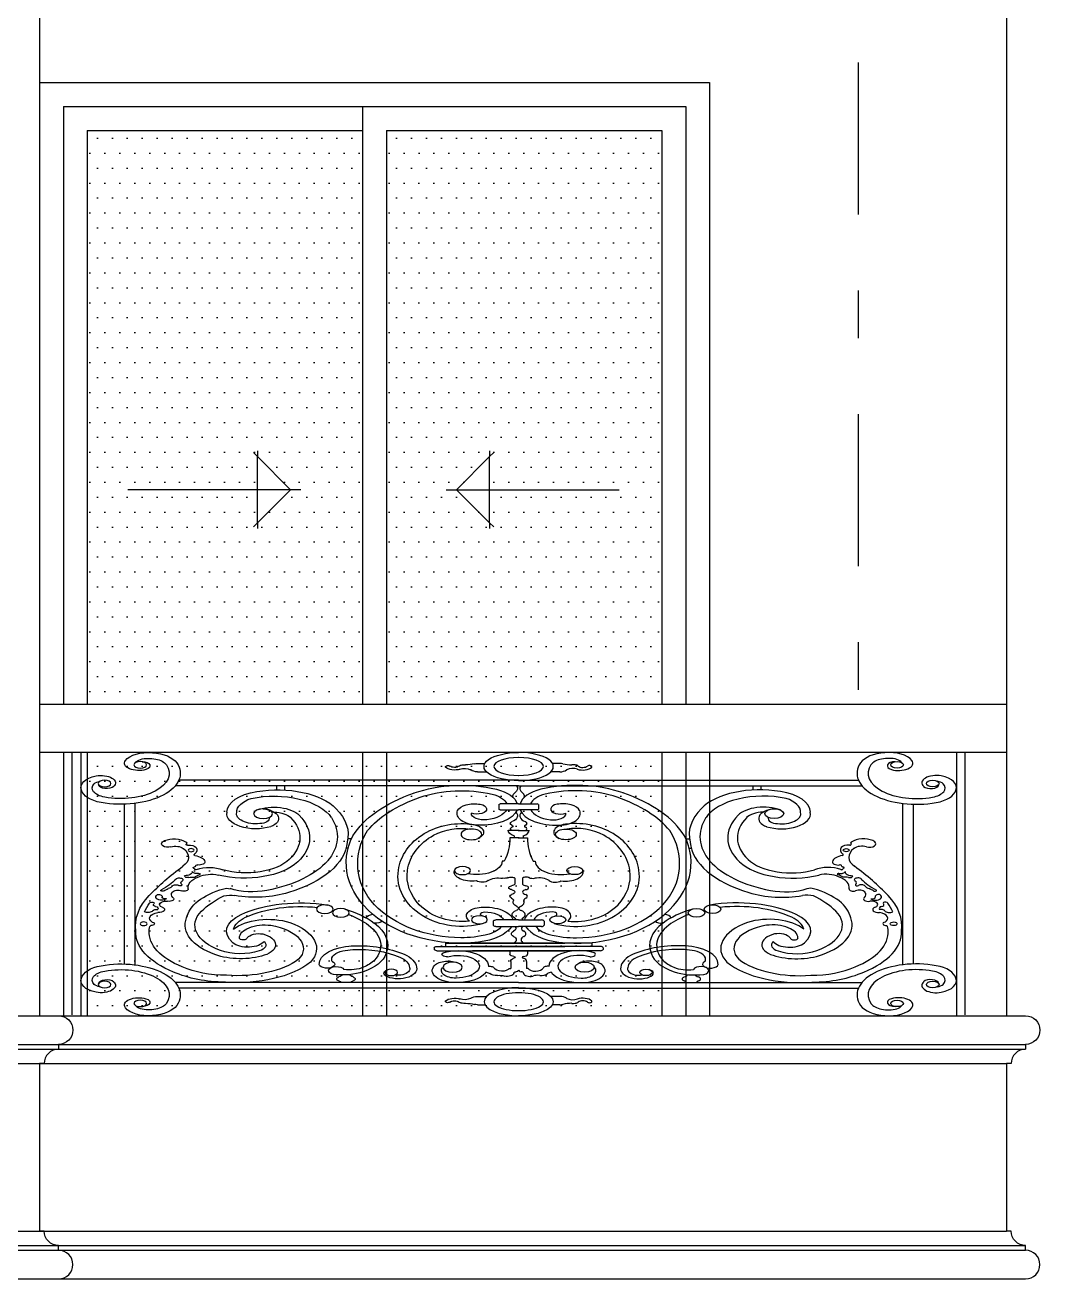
# Model space of a CAD drawing. Extents: x 185 to 567, y -69 to 170.
# Drawn here: x 342.112 to 344.232, y -15.636 to -13.016 of the extents above; entities that cross this region are included whole.
import ezdxf

# ---------------------------------------------------------------- set-up
doc = ezdxf.new("R2010")
doc.units = 0
doc.header["$LTSCALE"] = 0.25
doc.header["$MEASUREMENT"] = 0
doc.linetypes.add('B4-PLANS$0$DASHDOT', pattern=[25.4, 12.7, -6.35, 0, -6.35])
doc.layers.get('0').update_dxf_attribs({"linetype": 'CONTINUOUS'})
for name, color, linetype in [('A-AX', 1, 'B4-PLANS$0$DASHDOT'), ('A-ELV 2', 21, 'CONTINUOUS'), ('A-ELV 5', 51, 'CONTINUOUS'), ('A-ELV 6', 71, 'CONTINUOUS'), ('A-ELV0', 1, 'CONTINUOUS'), ('A-FerFroge', 156, 'CONTINUOUS'), ('A-GRC', 8, 'CONTINUOUS'), ('A-groves', 8, 'CONTINUOUS'), ('A-SEC', 11, 'CONTINUOUS'), ('A-WIN', 3, 'CONTINUOUS'), ('A-WIN HAT', 125, 'CONTINUOUS')]:
    doc.layers.add(name, color=color, linetype=linetype)

# ---------------------------------------------------------------- blocks, each defined once
blk = doc.blocks.new('A$C5D9A0A75')
at = {"color": 8}
for p, q in [((-0.2424, -0.5809), (-0.251, -0.5723)), ((-0.2424, -0.5687), (-0.2424, -0.5809)), ((0.2424, -0.5687), (0.2424, -0.5809)), ((0.2424, -0.5809), (0.251, -0.5723)), ((-0.1517, -0.65), (-0.1733, -0.65)), ((0.1517, -0.65), (0.1733, -0.65)), ((-0.251, -0.7277), (-0.2424, -0.7191)), ((-0.2424, -0.7191), (-0.2424, -0.7313)), ((0.2424, -0.7191), (0.2424, -0.7313)), ((0.251, -0.7277), (0.2424, -0.7191))]:
    blk.add_line(p, q, dxfattribs=at)
for p, q in [((-0.1733, -0.65), (-0.5132, -0.65)), ((0.1733, -0.65), (0.5132, -0.65))]:
    blk.add_line(p, q)
at = {"elevation": 0}
for points in [[(-0.2424, -0.5809), (-0.1733, -0.65), (-0.2424, -0.7191), (-0.2424, -0.5809)], [(0.2424, -0.5809), (0.1733, -0.65), (0.2424, -0.7191), (0.2424, -0.5809)]]:
    blk.add_lwpolyline(points, dxfattribs=at)
blk = doc.blocks.new('A$C2F0637D8')
at = {"layer": 'A-WIN HAT'}
h = blk.add_hatch(dxfattribs=at)
h.set_pattern_fill('DOTS', color=256, scale=0.5, style=0)
h.set_pattern_definition([(0, (0.7, 0.872934), (0.015625, 0.03125), [0, -0.03125])])
h.paths.add_polyline_path([(0.9404, 1.03), (0.8713, 1.0991), (0.9404, 1.1681)], flags=16)
h.paths.add_polyline_path([(0.5247, 1.0991), (0.4557, 1.03), (0.4557, 1.1681)], flags=16)
h.paths.add_polyline_path([(1.3, 0.55), (0.1, 0.55), (0.1, 0), (1.3, 0)])
h.paths.add_polyline_path([(0.1, 0.65), (0.675, 0.65), (0.675, 1.85), (0.1, 1.85)])
h.paths.add_polyline_path([(0.725, 0.65), (1.3, 0.65), (1.3, 1.85), (0.725, 1.85)])
at = {"layer": 'A-WIN'}
for p, q in [((0, 1.95, 0), (1.4, 1.95, 0)), ((0, 1.95, 0), (0, 0.65, 0)), ((1.4, 1.95, 0), (1.4, 0.65, 0)), ((0.05, 1.9, 0), (1.35, 1.9, 0)), ((0.05, 1.9, 0), (0.05, 0.65, 0)), ((0.675, 1.9, 0), (0.675, 0.65, 0)), ((1.35, 1.9, 0), (1.35, 0.65, 0)), ((0.1, 1.85, 0), (0.675, 1.85, 0)), ((0.1, 1.85, 0), (0.1, 0.65, 0)), ((0.725, 1.85, 0), (0.725, 0.65, 0)), ((0.725, 1.85, 0), (1.3, 1.85, 0)), ((1.3, 1.85, 0), (1.3, 0.65, 0)), ((0, 0.55, 0), (0, 0, 0)), ((0.05, 0.55, 0), (0.05, 0, 0)), ((0.1, 0.55, 0), (0.1, 0, 0)), ((0.675, 0.55, 0), (0.675, 0, 0)), ((0.725, 0.55, 0), (0.725, 0, 0)), ((1.3, 0.55, 0), (1.3, 0, 0)), ((1.35, 0.55, 0), (1.35, 0, 0)), ((1.4, 0.55, 0), (1.4, 0, 0))]:
    blk.add_line(p, q, dxfattribs=at)
blk.add_blockref('A$C5D9A0A75', (0.698, 1.7491, -0.0001), dxfattribs=at)
blk = doc.blocks.new('htft')
blk.add_lwpolyline([(0, 0), (-0.04, 0, 1), (-0.04, -0.06), (-0.04, -0.07, -0.414214), (-0.01, -0.1), (0, -0.1)], format="xyb")
blk = doc.blocks.new('A$C50FD488D')
for p, q in [((0.209, -0.6483), (0.209, -0.1009)), ((0.2186, -0.0998), (0.2186, -0.6493)), ((1.1814, -0.0998), (1.1814, -0.6493)), ((1.191, -0.6483), (1.191, -0.1009)), ((0.6548, -0.123), (0.6628, -0.123)), ((0.7452, -0.123), (0.7372, -0.123)), ((0.6548, -0.1403), (0.6647, -0.1403)), ((0.7452, -0.1403), (0.7353, -0.1403)), ((0.7, -0.1578), (0.3264, -0.1578)), ((0.7, -0.1578), (1.0736, -0.1578)), ((0.7, -0.1694), (0.3225, -0.1694)), ((0.4338, -0.1694), (0.4338, -0.178)), ((0.4426, -0.1694), (0.4426, -0.1784)), ((0.7, -0.1694), (1.0775, -0.1694)), ((0.9574, -0.1694), (0.9574, -0.1784)), ((0.9662, -0.1694), (0.9662, -0.178)), ((0.2779, -0.2064), (0.2779, -0.5436)), ((1.1221, -0.2064), (1.1221, -0.5436)), ((0.2661, -0.2081), (0.2661, -0.5419)), ((0.6783, -0.2087), (0.6783, -0.2183)), ((0.7, -0.2072), (0.6798, -0.2072)), ((0.6798, -0.2197), (0.7, -0.2197)), ((0.7, -0.2072), (0.7202, -0.2072)), ((0.7202, -0.2197), (0.7, -0.2197)), ((0.7217, -0.2087), (0.7217, -0.2183)), ((1.1339, -0.2081), (1.1339, -0.5419)), ((0.7006, -0.2627), (0.6887, -0.2627)), ((0.695, -0.2742), (0.695, -0.2784)), ((0.6994, -0.2627), (0.7113, -0.2627)), ((0.705, -0.2742), (0.705, -0.2784)), ((0.5161, -0.2804), (0.5121, -0.2804)), ((0.7006, -0.2784), (0.6904, -0.2784)), ((0.6994, -0.2784), (0.7096, -0.2784)), ((0.8839, -0.2804), (0.8879, -0.2804)), ((0.5125, -0.2997), (0.5102, -0.2997)), ((0.8875, -0.2997), (0.8898, -0.2997)), ((0.6839, -0.3272), (0.6818, -0.3272)), ((0.7161, -0.3272), (0.7182, -0.3272)), ((0.6957, -0.3623), (0.6957, -0.3754)), ((0.7043, -0.3623), (0.7043, -0.3754)), ((0.6721, -0.4527), (0.6721, -0.4606)), ((0.7, -0.4498), (0.675, -0.4498)), ((0.7, -0.4498), (0.725, -0.4498)), ((0.7279, -0.4527), (0.7279, -0.4606)), ((0.675, -0.4635), (0.7, -0.4635)), ((0.725, -0.4635), (0.7, -0.4635)), ((0.6071, -0.508), (0.6071, -0.5113)), ((0.6101, -0.5051), (0.7, -0.5051)), ((0.6196, -0.4984), (0.7, -0.4984)), ((0.6196, -0.4984), (0.6196, -0.5051)), ((0.7, -0.4984), (0.6493, -0.4984)), ((0.7, -0.5051), (0.6493, -0.5051)), ((0.7, -0.4984), (0.7507, -0.4984)), ((0.7804, -0.4984), (0.7, -0.4984)), ((0.7, -0.5051), (0.7507, -0.5051)), ((0.7899, -0.5051), (0.7, -0.5051)), ((0.7804, -0.4984), (0.7804, -0.5051)), ((0.7929, -0.508), (0.7929, -0.5113)), ((0.6101, -0.5142), (0.7, -0.5142)), ((0.7, -0.5142), (0.6493, -0.5142)), ((0.6904, -0.5142), (0.6904, -0.5216)), ((0.7, -0.5142), (0.7507, -0.5142)), ((0.7899, -0.5142), (0.7, -0.5142)), ((0.7096, -0.5142), (0.7096, -0.5216)), ((0.6913, -0.5365), (0.6913, -0.5511)), ((0.7087, -0.5365), (0.7087, -0.5511)), ((0.6896, -0.5511), (0.6913, -0.5511)), ((0.7104, -0.5511), (0.7087, -0.5511)), ((0.7, -0.5806), (0.3225, -0.5806)), ((0.7, -0.5922), (0.3264, -0.5922)), ((0.7, -0.5806), (1.0775, -0.5806)), ((0.7, -0.5922), (1.0736, -0.5922)), ((0.6548, -0.6097), (0.6647, -0.6097)), ((0.7452, -0.6097), (0.7353, -0.6097)), ((0.6548, -0.627), (0.6628, -0.627)), ((0.7452, -0.627), (0.7372, -0.627))]:
    blk.add_line(p, q)
at = {"extrusion": (0, 0, -1)}
for centre, major_axis, ratio, start_param, end_param in [((0.2921, -0.1258), (-0.0261, 0), 0.986193, 0.359204, 1.773868), ((0.2934, -0.1324), (-0.0326, 0), 0.986193, 1.693369, 2.794993), ((0.7, -0.1293), (-0.0381, 0), 0.770201, 4.712389, 7.853982), ((0.2823, -0.1222), (0.0157, 0), 0.986193, 1.044957, 3.500797), ((0.2921, -0.1258), (0.014, 0), 0.986193, 3.500797, 4.101526), ((0.2934, -0.1324), (0.0205, 0), 0.986193, 4.240292, 5.936586), ((0.2858, -0.128), (-0.00887, 0), 0.986193, 1.609909, 4.186549), ((0.2625, -0.1436), (-0.0655, 0), 0.986193, 2.793121, 3.920657), ((0.6413, -0.1028), (0.0235, 0), 0.986193, 1.128208, 1.558447), ((0.6548, -0.1317), (0.00879, 0), 0.986193, 4.310092, 4.712389), ((0.7, -0.1293), (-0.0273, 0.0003), 0.684091, 4.704331, 7.845923), ((0.2625, -0.1436), (-0.0534, 0), 0.986193, 2.793121, 3.920657), ((0.6222, -0.13), (-0.0028, 0), 0.986193, -0.347364, 2.45784), ((0.6295, -0.1254), (-0.0114, 0), 0.986193, 4.153001, 5.767627), ((0.6295, -0.1254), (-0.00588, 0), 0.986193, 3.689898, 5.767627), ((0.6391, -0.1312), (-0.00547, 0), 0.986193, 0.548305, 1.353902), ((0.6406, -0.1429), (0.00954, 0), 0.986193, 4.147409, 5.443922), ((0.64, -0.1359), (0.0103, 0), 0.986193, 4.517077, 4.873859), ((0.645, -0.138), (-0.00206, 0.00206), 1, 1.523847, 1.779943), ((0.6548, -0.1317), (0.00879, 0), 0.986193, 1.570796, 2.558971), ((0.2448, -0.173), (0.0261, 0), 0.986193, 2.925853, 4.340517), ((0.241, -0.1635), (0.0157, 0), 0.986193, 4.340517, 6.796357), ((0.2516, -0.1742), (0.0205, 0), 0.986193, 1.904728, 3.601022), ((0.2448, -0.173), (0.014, 0), 0.986193, 3.739788, 4.340517), ((0.2447, -0.165), (0.00696, 0), 0.986193, 3.141593, 9.424778), ((0.6371, -0.2594), (0.092, 0), 0.986193, 4.113809, 5.142554), ((0.2516, -0.1742), (0.0326, 0), 0.986193, 1.904728, 3.006352), ((0.247, -0.1668), (0.00887, 0), 0.986193, 0.513172, 3.089812), ((0.4353, -0.2481), (-0.0711, 0), 0.986193, 1.239292, 2.685863), ((0.6371, -0.2594), (0.0807, 0), 0.986193, 4.113809, 5.142554), ((0.6588, -0.2128), (-0.04, 0), 0.986193, 2.000961, 2.99964), ((0.6844, -0.1751), (-0.0145, 0), 0.986193, 2.72718, 3.810715), ((0.2625, -0.1436), (-0.0655, 0), 0.986193, 3.920657, 5.048192), ((0.2625, -0.1436), (-0.0534, 0), 0.986193, 3.920657, 5.048192), ((0.4243, -0.2245), (0.045, 0), 0.986193, 3.136144, 4.437415), ((0.4308, -0.257), (-0.0667, 0), 0.986193, 1.189802, 2.81634), ((0.683, -0.3257), (-0.1734, 0), 0.986193, 0.307207, 0.972216), ((0.6588, -0.2128), (-0.0287, 0), 0.986193, 2.000961, 2.94312), ((0.7044, -0.1907), (0.0109, 0), 0.986193, 2.526413, 3.810715), ((0.4243, -0.2245), (0.0343, 0), 0.986193, 3.117833, 4.149148), ((0.683, -0.3257), (0.1621, 0), 0.986193, 3.544055, 4.113809), ((0.6513, -0.2258), (-0.0189, 0), 0.986193, 0.23755, 1.917148), ((0.419, -0.2277), (0.0104, 0), 0.986193, 3.141593, 9.424778), ((0.4306, -0.2453), (0.0316, 0), 0.986193, 4.08399, 5.814843), ((0.4148, -0.2381), (-0.0213, 0), 0.986193, 1.766722, 4.073893), ((0.3935, -0.2713), (0.119, 0), 0.986193, -0.478494, 0.140238), ((0.6541, -0.2182), (-0.0107, 0), 0.986193, 1.917148, 5.316293), ((0.6588, -0.2128), (0.04, 0), 0.986193, 0.177072, 1.662425), ((0.6588, -0.2128), (-0.0287, 0), 0.986193, 3.389621, 4.490786), ((0.6798, -0.2087), (0.00147, 0), 0.986193, 3.141593, 4.712389), ((0.6798, -0.2183), (0.00147, 0), 0.986193, 1.570796, 3.141593), ((0.411, -0.2282), (0.0318, 0), 0.986193, 1.02315, 3.250179), ((0.411, -0.2282), (0.0212, 0), 0.986193, 1.359839, 3.277918), ((0.4306, -0.2453), (0.021, 0), 0.986193, -1.540418, -0.468342), ((0.3646, -0.2783), (-0.1056, 0), 0.986193, 2.67325, 3.643635), ((0.6575, -0.2273), (0.0253, 0), 0.986193, 1.662425, 3.379143), ((0.6618, -0.2272), (0.0138, 0), 0.986193, 1.325993, 3.162944), ((0.6833, -0.2323), (0.0155, 0), 0.986193, -0.501731, 0.918989), ((0.4148, -0.2381), (0.0107, 0), 0.986193, -0.207114, 1.517375), ((0.3646, -0.2783), (0.0949, 0), 0.986193, -0.468342, 0.502042), ((0.3738, -0.2759), (-0.1269, 0), 0.986193, 2.81634, 3.559374), ((0.6372, -0.3587), (0, 0.1102), 0.634622, -1.455899, 0.198074), ((0.6956, -0.2483), (0.00484, 0), 0.986193, 2.222604, 4.060581), ((0.6441, -0.2665), (-0.0174, 0), 0.986193, 1.67343, 3.999532), ((0.6951, -0.2595), (0.00403, 0), 0.986193, 2.222604, 4.060581), ((0.691, -0.2542), (0.00273, 0), 0.986193, -0.918989, 0.918989), ((0.6364, -0.3304), (0, 0.168), 0.749863, 2.987054, 5.054443), ((0.7013, -0.2633), (-0.0127, 0), 0.986193, -1.050198, 0.054521), ((0.3143, -0.2907), (-0.0071, 0), 0.986193, 4.239124, 6.908824), ((0.3209, -0.2953), (0.0152, 0), 0.986193, 3.767232, 5.474069), ((0.2998, -0.3171), (0.0457, 0), 0.986193, -0.809116, -0.712984), ((0.3315, -0.2897), (-0.00351, 0), 0.986193, 2.51217, 3.665061), ((0.3821, -0.2825), (0.1293, 0), 0.986193, 0.040903, 1.04538), ((0.5118, -0.2802), (0.1786, 0), 0.986193, -0.010351, 0.269948), ((0.3224, -0.3063), (-0.0107, 0), 0.986193, 1.097531, 2.553849), ((0.3036, -0.3187), (0.0334, 0), 0.986193, -0.587743, 0.619356), ((0.3358, -0.2921), (0.00146, 0), 0.986193, 1.387681, 3.665061), ((0.3376, -0.3017), (-0.00841, 0), 0.986193, 1.387681, 2.785357), ((0.332, -0.3037), (-0.0144, 0), 0.986193, 2.785357, 3.792328), ((0.3445, -0.3136), (0.00147, 0), 0.986193, 1.906583, 3.426498), ((0.3456, -0.3139), (-0.00182, 0.00182), 1, 5.778964, 6.141834), ((0.3386, -0.3303), (0.0165, 0), 0.986193, -1.23501, -0.133651), ((0.3487, -0.3289), (-0.00629, 0), 0.986193, 3.007942, 4.929364), ((0.3985, -0.2966), (0.0669, 0), 0.986193, 0.502042, 2.015089), ((0.4005, -0.2989), (0.0534, 0), 0.986193, 0.481174, 2.075535), ((0.3828, -0.2799), (-0.117, 0), 0.986193, 3.559374, 4.361123), ((0.6534, -0.327), (0.0285, 0), 0.986193, 0.005829, 1.918893), ((0.6936, -0.5929), (-0.4456, 0), 0.986193, 0.456975, 0.619356), ((0.3437, -0.3407), (0.00156, 0), 0.986193, 2.393715, 4.557851), ((0.3389, -0.3451), (-0.00499, 0), 0.986193, 2.393715, 2.865382), ((0.3431, -0.3375), (0.00181, 0), 0.986193, -0.253663, 1.416259), ((0.3451, -0.3434), (-0.00147, 0), 0.986193, 4.095125, 6.006974), ((0.3466, -0.3366), (-0.00175, 0), 0.986193, -0.253663, 2.002078), ((0.36, -0.3641), (0.0243, 0), 0.986193, 4.095125, 5.362212), ((0.6382, -0.3467), (0.00867, 0), 0.986193, 3.141593, 9.424778), ((0.3359, -0.3583), (0.00328, 0), 0.986193, 1.056125, 3.391753), ((0.3327, -0.3493), (-0.0083, 0), 0.986193, 3.078791, 4.711877), ((0.3461, -0.3481), (0.00514, 0), 0.986193, 1.224743, 3.000432), ((0.3617, -0.373), (-0.0219, 0), 0.986193, 0.60362, 0.944428), ((0.3483, -0.3542), (-0.00144, 0), 0.986193, 1.218517, 4.325141), ((0.3617, -0.373), (0.0189, 0), 0.986193, 3.923198, 5.156681), ((0.6372, -0.3581), (0, 0.1052), 0.664345, 2.792693, 4.826957), ((0.6481, -0.3501), (-0.0189, 0), 0.986193, 4.424307, 6.467477), ((0.2462, -0.3282), (0.0854, 0), 0.986193, 0.444529, 0.783696), ((0.3269, -0.3661), (-0.00411, 0), 0.986193, 0.444529, 3.917405), ((0.3343, -0.3726), (-0.00575, 0), 0.986193, -0.597423, 0.701205), ((0.3629, -0.3816), (-0.0264, 0), 0.986193, -0.122631, 0.984654), ((0.341, -0.3672), (-0.00708, 0), 0.986193, 1.056125, 1.960136), ((0.6599, -0.3629), (-0.00819, 0), 0.986193, 3.762001, 5.60071), ((0.6777, -0.3759), (0.014, 0), 0.986193, 3.787884, 5.054616), ((0.6841, -0.3565), (-0.0067, 0), 0.986193, 3.987504, 4.964118), ((0.6917, -0.365), (-0.00484, 0), 0.986193, 0.845912, 2.529622), ((0.3271, -0.4011), (0.0209, 0), 0.986193, 3.756501, 4.081862), ((0.3066, -0.3735), (0.0138, 0), 0.986193, 0.400155, 0.940269), ((0.3231, -0.3804), (-0.00404, 0), 0.986193, 0.400155, 2.512824), ((0.3279, -0.3769), (0.00194, 0), 0.986193, -0.597423, 2.512824), ((0.3323, -0.3853), (0.00445, 0), 0.986193, -0.122631, 2.184426), ((0.4137, -0.4531), (-0.0791, 0), 0.986193, 0.094175, 1.069333), ((0.3793, -0.3901), (0.00656, 0), 0.986193, 4.127294, 5.247131), ((0.4068, -0.3443), (0.0474, 0), 0.986193, 1.219531, 2.105538), ((0.6934, -0.3825), (0.00433, 0), 0.986193, 1.875147, 4.408038), ((0.6904, -0.3729), (-0.00589, 0), 0.986193, 3.583441, 4.408038), ((0.4242, -0.4623), (0.1454, 0), 0.986193, 3.070847, 3.598568), ((0.3086, -0.4016), (-0.00766, 0), 0.986193, -0.544841, 0.757911), ((0.3031, -0.4013), (-0.00496, 0), 0.986193, 1.545099, 3.312198), ((0.3085, -0.3882), (-0.00191, 0), 0.986193, 3.7565, 6.59316), ((0.3302, -0.3967), (-0.0121, 0), 0.986193, -0.557759, 0.436551), ((0.3256, -0.3946), (0.00706, 0), 0.986193, 3.578144, 5.326019), ((0.4591, -0.4875), (0.1219, 0), 0.986193, 3.626248, 3.961743), ((0.3829, -0.4142), (-0.0164, 0), 0.986193, 1.131987, 1.889406), ((0.4107, -0.3311), (-0.0723, 0), 0.986193, 4.186973, 5.030999), ((0.6963, -0.4005), (-0.00587, 0), 0.986193, -0.780965, 0.780965), ((0.6906, -0.3915), (0.00524, 0), 0.986193, -1.266445, 1.266445), ((0.2968, -0.4152), (-0.00258, 0), 0.986193, 0.190764, 3.677531), ((0.3074, -0.4023), (-0.00629, 0), 0.986193, 3.685922, 5.738345), ((0.3122, -0.4176), (0.00705, 0), 0.986193, 2.192956, 4.9735), ((0.3112, -0.4027), (0.00326, 0), 0.986193, 1.079241, 3.312198), ((0.3154, -0.4058), (-0.00536, 0), 0.986193, 2.583833, 4.9735), ((0.46, -0.5116), (-0.0986, 0), 0.986193, 0.847252, 1.876614), ((0.6868, -0.4098), (0.00756, 0), 0.986193, -0.780965, -0.059676), ((0.706, -0.4126), (0.0121, 0), 0.986193, 2.301082, 3.417667), ((0.4249, -0.4637), (-0.1398, 0), 0.986193, 0.223137, 0.363351), ((0.3022, -0.4326), (-0.00495, 0), 0.986193, 0.367059, 1.782679), ((0.3022, -0.4183), (-0.00375, 0), 0.986193, -1.206139, 0.535939), ((0.2993, -0.4259), (-0.00441, 0), 0.986193, 1.935454, 3.61259), ((0.3044, -0.4283), (-0.00631, 0), 0.986193, 2.192956, 4.91313), ((0.46, -0.5116), (-0.091, 0), 0.986193, 0.847252, 1.775558), ((0.4869, -0.4275), (0.00925, 0), 0.986193, 3.141593, 9.424778), ((0.5044, -0.435), (0.00925, 0), 0.986193, 3.141593, 9.424778), ((0.46, -0.5116), (0.0986, 0), 0.986193, -1.051426, -0.604473), ((0.6613, -0.4415), (-0.0187, 0), 0.986193, -0.611101, 1.440214), ((0.6629, -0.4536), (0.031, 0), 0.986193, 4.581806, 6.159658), ((0.6942, -0.4256), (0.0055, 0), 0.986193, -0.84051, 0.965496), ((0.2922, -0.4288), (-0.00571, 0), 0.986193, 3.508652, 5.408534), ((0.3069, -0.4463), (0.0127, 0), 0.986193, 2.444401, 4.409658), ((0.4093, -0.4607), (0.0653, 0), 0.986193, 2.176291, 3.613177), ((0.4259, -0.4735), (-0.0471, 0), 0.986193, -0.551208, 0.847252), ((0.46, -0.5116), (0.091, 0), 0.986193, -0.95037, -0.604473), ((0.5419, -0.4474), (-0.00969, 0), 0.986193, 0.203134, 1.344916), ((0.6625, -0.4377), (0.00464, 0), 0.986193, 1.87872, 4.710272), ((0.6628, -0.4536), (0.0208, 0), 0.986193, 4.699759, 6.096997), ((0.7035, -0.4388), (-0.0108, 0), 0.986193, -0.769176, 0.965496), ((0.2876, -0.4578), (0.0038, 0), 0.986193, 3.141593, 9.424778), ((0.2959, -0.4577), (0.00362, 0), 0.986193, -1.200664, 1.691177), ((0.4093, -0.4607), (0.0759, 0), 0.986193, 2.176291, 3.342001), ((0.4259, -0.4735), (0.0395, 0), 0.986193, 3.247905, 3.988844), ((0.4246, -0.4926), (-0.0447, 0), 0.986193, 0.555033, 2.128552), ((0.5419, -0.4474), (0.00969, 0), 0.986193, 0.579329, 1.596479), ((0.675, -0.4527), (0.00294, 0), 0.986193, 3.141593, 4.712389), ((0.6938, -0.4481), (0.00262, 0), 0.986193, -0.769176, 0.769176), ((0.3217, -0.4709), (0.028, 0), 0.986193, 3.087824, 3.501086), ((0.4208, -0.4878), (-0.0279, 0), 0.986193, 0.006108, 1.81447), ((0.4116, -0.5096), (-0.0517, 0), 0.986193, 1.883649, 3.597263), ((0.4116, -0.5096), (0.0662, 0), 0.986193, -0.984044, 0.45567), ((0.4724, -0.5031), (-0.0759, 0), 0.986193, 2.537119, 3.56788), ((0.4724, -0.5031), (0.0836, 0), 0.986193, -0.604473, 0.213243), ((0.6447, -0.4482), (0.0501, 0), 0.986193, 0.31332, 1.348449), ((0.6504, -0.4512), (0.0333, 0), 0.986193, 0.38402, 1.030313), ((0.675, -0.4606), (-0.00294, 0), 0.986193, 4.712389, 6.283185), ((0.689, -0.4676), (0.0079, 0), 0.986193, -0.546224, 0.81588), ((0.3853, -0.4756), (0.1062, 0), 0.986193, 2.22596, 3.172079), ((0.3854, -0.4756), (0.0917, 0), 0.986193, 2.216856, 3.176603), ((0.4143, -0.4918), (0.0135, 0), 0.986193, 3.494217, 5.041103), ((0.4067, -0.5019), (-0.026, 0), 0.986193, 2.049556, 4.160152), ((0.6997, -0.4788), (-0.00775, 0), 0.986193, -0.81588, 0.81588), ((0.4021, -0.4879), (-0.0193, 0), 0.986193, 3.502327, 5.731977), ((0.3972, -0.4873), (0.00434, 0), 0.986193, -0.037495, 3.068222), ((0.4067, -0.5019), (0.0153, 0), 0.986193, -0.500246, 1.018559), ((0.6877, -0.4914), (0.00973, 0), 0.986193, -0.81588, 0.81588), ((0.5195, -0.5424), (-0.0388, 0), 0.986193, -0.010266, 1.508225), ((0.5243, -0.5808), (-0.0781, 0), 0.986193, 1.477321, 2.262749), ((0.5243, -0.5808), (-0.0704, 0), 0.986193, 1.477321, 2.262749), ((0.6101, -0.508), (0.00294, 0), 0.986193, 3.141593, 4.712389), ((0.3943, -0.4821), (0.0496, 0), 0.986193, 1.018559, 2.176291), ((0.3943, -0.4821), (0.0389, 0), 0.986193, 1.018559, 2.176291), ((0.5144, -0.5326), (-0.02, 0), 0.986193, -0.153938, 1.183318), ((0.5198, -0.5432), (-0.0319, 0), 0.986193, 1.15152, 1.500262), ((0.4992, -0.5119), (-0.0556, 0), 0.986193, 3.300043, 4.143488), ((0.5501, -0.55), (-0.0375, 0), 0.986193, 2.265705, 3.10214), ((0.6101, -0.5113), (-0.00294, 0), 0.986193, 4.712389, 6.283185), ((0.6209, -0.5218), (-0.00525, 0), 0.986193, 4.527174, 6.98995), ((0.6335, -0.5468), (0.0332, 0), 0.986193, 4.187766, 6.285251), ((0.6335, -0.5468), (-0.0233, 0), 0.986193, 1.046173, 3.586786), ((0.695, -0.5214), (0.00463, 0), 0.986193, 1.620238, 3.108149), ((0.2625, -0.6064), (0.0655, 0), 0.986193, 4.376586, 5.504121), ((0.3915, -0.4865), (-0.081, 0), 0.986193, 3.748469, 4.870759), ((0.4892, -0.5422), (-0.00856, 0), 0.986193, 2.258777, 6.210372), ((0.4992, -0.5119), (-0.0479, 0), 0.986193, 3.629804, 4.033873), ((0.5501, -0.55), (0.0298, 0), 0.986193, -0.875887, -0.023874), ((0.6223, -0.5518), (-0.0163, 0), 0.986193, 0.44789, 2.354725), ((0.6976, -0.5357), (-0.00637, 0), 0.986193, -0.119702, 1.112412), ((0.6938, -0.528), (-0.00233, 0), 0.986193, 2.029181, 4.254004), ((0.2516, -0.5758), (-0.0326, 0), 0.986193, 0.13524, 1.236864), ((0.2625, -0.6064), (0.0534, 0), 0.986193, 4.376586, 5.504121), ((0.3775, -0.4944), (-0.072, 0), 0.986193, 4.695569, 5.430246), ((0.3915, -0.4868), (0.0953, 0), 0.986193, 0.581027, 1.717764), ((0.4995, -0.5557), (-0.00856, 0), 0.986193, -1.220497, 2.8792), ((0.5138, -0.5305), (-0.0241, 0), 0.986193, 4.01445, 4.96415), ((0.566, -0.5518), (-0.0143, 0), 0.986193, 2.957403, 4.232351), ((0.566, -0.5518), (0.0219, 0), 0.986193, -0.154706, 1.090758), ((0.6303, -0.5559), (0.0253, 0), 0.986193, 1.521268, 3.60072), ((0.6309, -0.5559), (0.0159, 0), 0.986193, 1.544729, 3.589483), ((0.6682, -0.5516), (-0.00509, 0), 0.986193, 1.277223, 2.908786), ((0.6815, -0.5485), (0.00856, 0), 0.986193, 0.31267, 2.908786), ((0.2516, -0.5758), (0.0205, 0), 0.986193, 2.682163, 4.378457), ((0.2625, -0.6064), (-0.0655, 0), 0.986193, 2.362528, 3.490064), ((0.3775, -0.4944), (-0.0865, 0), 0.986193, 4.712389, 5.430246), ((0.5067, -0.5257), (0.0397, 0), 0.986193, 0.971295, 1.828835), ((0.4978, -0.5619), (0.0086, 0), 0.986193, 0.273969, 1.011735), ((0.5225, -0.5619), (-0.0086, 0), 0.986193, -1.011735, -0.273969), ((0.5604, -0.5612), (0.00859, 0), 0.986193, 2.449744, 4.261139), ((0.56, -0.5594), (0.00684, 0), 0.986193, 3.141593, 9.424778), ((0.5677, -0.5552), (0.0104, 0), 0.986193, 1.090758, 1.92466), ((0.6306, -0.5454), (-0.0265, 0), 0.986193, 3.586786, 4.686322), ((0.6319, -0.5465), (0.0348, 0), 0.986193, 0.432203, 1.57951), ((0.6335, -0.5468), (0.0233, 0.0233), 1, 1.165751, 1.225211), ((0.6629, -0.5649), (0.00605, 0), 0.986193, -1.339211, -0.50515), ((0.675, -0.5583), (0.00781, 0), 0.986193, 1.353928, 2.636442), ((0.6789, -0.5753), (0.00989, 0), 0.986193, 4.495521, 5.311814), ((0.6873, -0.5607), (-0.00726, 0), 0.986193, 3.205723, 5.116798), ((0.6979, -0.5614), (0.00336, 0), 0.986193, 3.205723, 4.562542), ((0.6971, -0.5559), (-0.00221, 0), 0.986193, 3.148587, 4.562542), ((0.7005, -0.5558), (0.000869, 0.000869), 1, 3.843332, 5.068991), ((0.2448, -0.577), (-0.0261, 0), 0.986193, -1.198924, 0.21574), ((0.241, -0.5865), (-0.0157, 0), 0.986193, 2.628421, 5.084261), ((0.2447, -0.585), (0.00696, 0), 0.986193, 3.141593, 9.424778), ((0.247, -0.5832), (-0.00887, 0), 0.986193, 0.05178, 2.628421), ((0.2625, -0.6064), (0.0534, 0), 0.986193, -0.779064, 0.348471), ((0.5049, -0.5732), (0.00492, 0), 0.986193, 2.129858, 4.153328), ((0.5001, -0.5809), (-0.00425, 0), 0.986193, 2.129858, 3.088852), ((0.5201, -0.5809), (-0.00425, 0), 0.986193, 0.05274, 1.011735), ((0.5153, -0.5732), (-0.00492, 0), 0.986193, 2.129858, 4.153328), ((0.5677, -0.5552), (-0.0181, 0), 0.986193, 4.232351, 5.591336), ((0.2448, -0.577), (-0.014, 0), 0.986193, -1.198924, -0.598195), ((0.7, -0.6207), (-0.0381, 0), 0.770201, 7.853982, 10.995574), ((0.7, -0.6207), (-0.0273, 0.0003), 0.684091, 1.562738, 4.704331), ((0.2823, -0.6278), (-0.0157, 0), 0.986193, -0.359204, 2.096636), ((0.284, -0.6242), (0.00696, 0), 0.986193, 3.141593, 9.424778), ((0.2858, -0.622), (0.00887, 0), 0.986193, -1.044957, 1.531684), ((0.6222, -0.62), (0.0028, 0), 0.986193, 0.683753, 3.488957), ((0.6295, -0.6246), (0.0114, 0), 0.986193, 3.657151, 5.271777), ((0.6295, -0.6246), (0.00588, 0), 0.986193, 3.657151, 5.73488), ((0.6406, -0.6071), (0.00954, 0), 0.986193, 0.839263, 2.135776), ((0.645, -0.612), (0.00206, 0.00206), 1, 1.36165, 1.617745), ((0.6548, -0.6183), (-0.00879, 0), 0.986193, 0.582622, 1.570796), ((0.2921, -0.6242), (0.0261, 0), 0.986193, 1.367724, 2.782388), ((0.2921, -0.6242), (-0.014, 0), 0.986193, -0.959933, -0.359204), ((0.2934, -0.6176), (-0.0205, 0), 0.986193, 3.488192, 5.184486), ((0.2934, -0.6176), (0.0326, 0), 0.986193, 0.3466, 1.448224), ((0.6391, -0.6188), (0.00547, 0), 0.986193, 1.78769, 2.593288), ((0.64, -0.6141), (0.0103, 0), 0.986193, 1.409326, 1.766108), ((0.6413, -0.6472), (0.0235, 0), 0.986193, -1.558447, -1.128208), ((0.6548, -0.6183), (0.00879, 0), 0.986193, 1.570796, 1.973093)]:
    blk.add_ellipse(centre, major_axis=major_axis, ratio=ratio, start_param=start_param, end_param=end_param, dxfattribs=at)
for centre, major_axis, ratio, start_param, end_param in [((0.7, -0.1293), (0.0381, 0), 0.770201, 4.712389, 7.853982), ((1.1066, -0.1324), (0.0326, 0), 0.986193, 1.693369, 2.794993), ((1.1079, -0.1258), (0.0261, 0), 0.986193, 0.359204, 1.773868), ((0.7, -0.1293), (0.0273, 0.0003), 0.684091, 4.704331, 7.845923), ((0.7452, -0.1317), (-0.00879, 0), 0.986193, 4.310092, 4.712389), ((0.7587, -0.1028), (-0.0235, 0), 0.986193, 1.128208, 1.558447), ((1.1375, -0.1436), (0.0655, 0), 0.986193, 2.793121, 3.920657), ((1.1066, -0.1324), (-0.0205, 0), 0.986193, 4.240292, 5.936586), ((1.1142, -0.128), (0.00887, 0), 0.986193, 1.609909, 4.186549), ((1.1177, -0.1222), (-0.0157, 0), 0.986193, 1.044957, 3.500797), ((1.1079, -0.1258), (-0.014, 0), 0.986193, 3.500797, 4.101526), ((0.7452, -0.1317), (-0.00879, 0), 0.986193, 1.570796, 2.558971), ((0.755, -0.138), (0.00206, 0.00206), 1, 1.523847, 1.779943), ((0.7594, -0.1429), (-0.00954, 0), 0.986193, 4.147409, 5.443922), ((0.76, -0.1359), (-0.0103, 0), 0.986193, 4.517077, 4.873859), ((0.7609, -0.1312), (0.00547, 0), 0.986193, 0.548305, 1.353902), ((0.7705, -0.1254), (0.0114, 0), 0.986193, 4.153001, 5.767627), ((0.7705, -0.1254), (0.00588, 0), 0.986193, 3.689898, 5.767627), ((0.7778, -0.13), (0.0028, 0), 0.986193, -0.347364, 2.45784), ((1.1375, -0.1436), (0.0534, 0), 0.986193, 2.793121, 3.920657), ((1.159, -0.1635), (-0.0157, 0), 0.986193, 4.340517, 6.796357), ((1.1552, -0.173), (-0.0261, 0), 0.986193, 2.925853, 4.340517), ((0.7629, -0.2594), (-0.092, 0), 0.986193, 4.113809, 5.142554), ((1.1553, -0.165), (-0.00696, 0), 0.986193, 3.141593, 9.424778), ((1.1484, -0.1742), (-0.0205, 0), 0.986193, 1.904728, 3.601022), ((1.1552, -0.173), (-0.014, 0), 0.986193, 3.739788, 4.340517), ((0.7156, -0.1751), (0.0145, 0), 0.986193, 2.72718, 3.810715), ((0.7412, -0.2128), (0.04, 0), 0.986193, 2.000961, 2.99964), ((0.7629, -0.2594), (-0.0807, 0), 0.986193, 4.113809, 5.142554), ((0.9647, -0.2481), (0.0711, 0), 0.986193, 1.239292, 2.685863), ((1.153, -0.1668), (-0.00887, 0), 0.986193, 0.513172, 3.089812), ((1.1484, -0.1742), (-0.0326, 0), 0.986193, 1.904728, 3.006352), ((0.6956, -0.1907), (-0.0109, 0), 0.986193, 2.526413, 3.810715), ((0.7412, -0.2128), (0.0287, 0), 0.986193, 2.000961, 2.94312), ((0.717, -0.3257), (0.1734, 0), 0.986193, 0.307207, 0.972216), ((0.9692, -0.257), (0.0667, 0), 0.986193, 1.189802, 2.81634), ((0.9757, -0.2245), (-0.045, 0), 0.986193, 3.136144, 4.437415), ((1.1375, -0.1436), (0.0655, 0), 0.986193, 3.920657, 5.048192), ((1.1375, -0.1436), (0.0534, 0), 0.986193, 3.920657, 5.048192), ((0.7487, -0.2258), (0.0189, 0), 0.986193, 0.23755, 1.917148), ((0.717, -0.3257), (-0.1621, 0), 0.986193, 3.544055, 4.113809), ((0.9757, -0.2245), (-0.0343, 0), 0.986193, 3.117833, 4.149148), ((0.7412, -0.2128), (-0.04, 0), 0.986193, 0.177072, 1.662425), ((0.7412, -0.2128), (0.0287, 0), 0.986193, 3.389621, 4.490786), ((0.7202, -0.2087), (-0.00147, 0), 0.986193, 3.141593, 4.712389), ((0.7202, -0.2183), (-0.00147, 0), 0.986193, 1.570796, 3.141593), ((0.7459, -0.2182), (0.0107, 0), 0.986193, 1.917148, 5.316293), ((1.0065, -0.2713), (-0.119, 0), 0.986193, -0.478494, 0.140238), ((0.9694, -0.2453), (-0.0316, 0), 0.986193, 4.08399, 5.814843), ((0.9852, -0.2381), (0.0213, 0), 0.986193, 1.766722, 4.073893), ((0.981, -0.2277), (-0.0104, 0), 0.986193, 3.141593, 9.424778), ((0.7167, -0.2323), (-0.0155, 0), 0.986193, -0.501731, 0.918989), ((0.7382, -0.2272), (-0.0138, 0), 0.986193, 1.325993, 3.162944), ((0.7425, -0.2273), (-0.0253, 0), 0.986193, 1.662425, 3.379143), ((1.0354, -0.2783), (0.1056, 0), 0.986193, 2.67325, 3.643635), ((0.9694, -0.2453), (-0.021, 0), 0.986193, -1.540418, -0.468342), ((0.989, -0.2282), (-0.0318, 0), 0.986193, 1.02315, 3.250179), ((0.989, -0.2282), (-0.0212, 0), 0.986193, 1.359839, 3.277918), ((0.7044, -0.2483), (-0.00484, 0), 0.986193, 2.222604, 4.060581), ((0.7628, -0.3587), (0, 0.1102), 0.634622, -1.455899, 0.198074), ((1.0262, -0.2759), (0.1269, 0), 0.986193, 2.81634, 3.559374), ((1.0354, -0.2783), (-0.0949, 0), 0.986193, -0.468342, 0.502042), ((0.9852, -0.2381), (-0.0107, 0), 0.986193, -0.207114, 1.517375), ((0.709, -0.2542), (-0.00273, 0), 0.986193, -0.918989, 0.918989), ((0.7049, -0.2595), (-0.00403, 0), 0.986193, 2.222604, 4.060581), ((0.7559, -0.2665), (0.0174, 0), 0.986193, 1.67343, 3.999532), ((0.6987, -0.2633), (0.0127, 0), 0.986193, -1.050198, 0.054521), ((0.7636, -0.3304), (0, 0.168), 0.749863, 2.987054, 5.054443), ((0.8882, -0.2802), (-0.1786, 0), 0.986193, -0.010351, 0.269948), ((1.0179, -0.2825), (-0.1293, 0), 0.986193, 0.040903, 1.04538), ((1.0685, -0.2897), (0.00351, 0), 0.986193, 2.51217, 3.665061), ((1.1002, -0.3171), (-0.0457, 0), 0.986193, -0.809116, -0.712984), ((1.0791, -0.2953), (-0.0152, 0), 0.986193, 3.767232, 5.474069), ((1.0857, -0.2907), (0.0071, 0), 0.986193, 4.239124, 6.908824), ((1.068, -0.3037), (0.0144, 0), 0.986193, 2.785357, 3.792328), ((1.0624, -0.3017), (0.00841, 0), 0.986193, 1.387681, 2.785357), ((1.0964, -0.3187), (-0.0334, 0), 0.986193, -0.587743, 0.619356), ((1.0642, -0.2921), (-0.00146, 0), 0.986193, 1.387681, 3.665061), ((1.0776, -0.3063), (0.0107, 0), 0.986193, 1.097531, 2.553849), ((1.0614, -0.3303), (-0.0165, 0), 0.986193, -1.23501, -0.133651), ((1.0555, -0.3136), (-0.00147, 0), 0.986193, 1.906583, 3.426498), ((1.0544, -0.3139), (0.00182, 0.00182), 1, 5.778964, 6.141834), ((0.7466, -0.327), (-0.0285, 0), 0.986193, 0.005829, 1.918893), ((1.0172, -0.2799), (0.117, 0), 0.986193, 3.559374, 4.361123), ((1.0015, -0.2966), (-0.0669, 0), 0.986193, 0.502042, 2.015089), ((0.9995, -0.2989), (-0.0534, 0), 0.986193, 0.481174, 2.075535), ((1.0513, -0.3289), (0.00629, 0), 0.986193, 3.007942, 4.929364), ((0.7618, -0.3467), (-0.00867, 0), 0.986193, 3.141593, 9.424778), ((1.04, -0.3641), (-0.0243, 0), 0.986193, 4.095125, 5.362212), ((1.0534, -0.3366), (0.00175, 0), 0.986193, -0.253663, 2.002078), ((1.0549, -0.3434), (0.00147, 0), 0.986193, 4.095125, 6.006974), ((1.0569, -0.3375), (-0.00181, 0), 0.986193, -0.253663, 1.416259), ((1.0611, -0.3451), (0.00499, 0), 0.986193, 2.393715, 2.865382), ((1.0563, -0.3407), (-0.00156, 0), 0.986193, 2.393715, 4.557851), ((0.7064, -0.5929), (0.4456, 0), 0.986193, 0.456975, 0.619356), ((0.7628, -0.3581), (0, 0.1052), 0.664345, 2.792693, 4.826957), ((0.7519, -0.3501), (0.0189, 0), 0.986193, 4.424307, 6.467477), ((1.0383, -0.373), (-0.0189, 0), 0.986193, 3.923198, 5.156681), ((1.0517, -0.3542), (0.00144, 0), 0.986193, 1.218517, 4.325141), ((1.0383, -0.373), (0.0219, 0), 0.986193, 0.60362, 0.944428), ((1.0539, -0.3481), (-0.00514, 0), 0.986193, 1.224743, 3.000432), ((1.0673, -0.3493), (0.0083, 0), 0.986193, 3.078791, 4.711877), ((1.0641, -0.3583), (-0.00328, 0), 0.986193, 1.056125, 3.391753), ((0.7083, -0.365), (0.00484, 0), 0.986193, 0.845912, 2.529622), ((0.7159, -0.3565), (0.0067, 0), 0.986193, 3.987504, 4.964118), ((0.7223, -0.3759), (-0.014, 0), 0.986193, 3.787884, 5.054616), ((0.7401, -0.3629), (0.00819, 0), 0.986193, 3.762001, 5.60071), ((1.0371, -0.3816), (0.0264, 0), 0.986193, -0.122631, 0.984654), ((1.059, -0.3672), (0.00708, 0), 0.986193, 1.056125, 1.960136), ((1.0731, -0.3661), (0.00411, 0), 0.986193, 0.444529, 3.917405), ((1.0657, -0.3726), (0.00575, 0), 0.986193, -0.597423, 0.701205), ((1.1538, -0.3282), (-0.0854, 0), 0.986193, 0.444529, 0.783696), ((0.7096, -0.3729), (0.00589, 0), 0.986193, 3.583441, 4.408038), ((0.7066, -0.3825), (-0.00433, 0), 0.986193, 1.875147, 4.408038), ((0.9932, -0.3443), (-0.0474, 0), 0.986193, 1.219531, 2.105538), ((1.0207, -0.3901), (-0.00656, 0), 0.986193, 4.127294, 5.247131), ((0.9863, -0.4531), (0.0791, 0), 0.986193, 0.094175, 1.069333), ((1.0677, -0.3853), (-0.00445, 0), 0.986193, -0.122631, 2.184426), ((1.0721, -0.3769), (-0.00194, 0), 0.986193, -0.597423, 2.512824), ((1.0769, -0.3804), (0.00404, 0), 0.986193, 0.400155, 2.512824), ((1.0934, -0.3735), (-0.0138, 0), 0.986193, 0.400155, 0.940269), ((1.0729, -0.4011), (-0.0209, 0), 0.986193, 3.756501, 4.081862), ((0.7094, -0.3915), (-0.00524, 0), 0.986193, -1.266445, 1.266445), ((0.7037, -0.4005), (0.00587, 0), 0.986193, -0.780965, 0.780965), ((0.9893, -0.3311), (0.0723, 0), 0.986193, 4.186973, 5.030999), ((1.0171, -0.4142), (0.0164, 0), 0.986193, 1.131987, 1.889406), ((0.9409, -0.4875), (-0.1219, 0), 0.986193, 3.626248, 3.961743), ((1.0744, -0.3946), (-0.00706, 0), 0.986193, 3.578144, 5.326019), ((1.0698, -0.3967), (0.0121, 0), 0.986193, -0.557759, 0.436551), ((1.0915, -0.3882), (0.00191, 0), 0.986193, 3.7565, 6.59316), ((1.0969, -0.4013), (0.00496, 0), 0.986193, 1.545099, 3.312198), ((1.0914, -0.4016), (0.00766, 0), 0.986193, -0.544841, 0.757911), ((0.9758, -0.4623), (-0.1454, 0), 0.986193, 3.070847, 3.598568), ((0.694, -0.4126), (-0.0121, 0), 0.986193, 2.301082, 3.417667), ((0.7132, -0.4098), (-0.00756, 0), 0.986193, -0.780965, -0.059676), ((0.94, -0.5116), (0.0986, 0), 0.986193, 0.847252, 1.876614), ((1.0846, -0.4058), (0.00536, 0), 0.986193, 2.583833, 4.9735), ((1.0878, -0.4176), (-0.00705, 0), 0.986193, 2.192956, 4.9735), ((1.0888, -0.4027), (-0.00326, 0), 0.986193, 1.079241, 3.312198), ((1.0926, -0.4023), (0.00629, 0), 0.986193, 3.685922, 5.738345), ((1.1032, -0.4152), (0.00258, 0), 0.986193, 0.190764, 3.677531), ((0.7058, -0.4256), (-0.0055, 0), 0.986193, -0.84051, 0.965496), ((0.7371, -0.4536), (-0.031, 0), 0.986193, 4.581806, 6.159658), ((0.7387, -0.4415), (0.0187, 0), 0.986193, -0.611101, 1.440214), ((0.94, -0.5116), (-0.0986, 0), 0.986193, -1.051426, -0.604473), ((0.8956, -0.435), (-0.00925, 0), 0.986193, 3.141593, 9.424778), ((0.9131, -0.4275), (-0.00925, 0), 0.986193, 3.141593, 9.424778), ((0.94, -0.5116), (0.091, 0), 0.986193, 0.847252, 1.775558), ((1.0956, -0.4283), (0.00631, 0), 0.986193, 2.192956, 4.91313), ((1.1007, -0.4259), (0.00441, 0), 0.986193, 1.935454, 3.61259), ((1.0978, -0.4326), (0.00495, 0), 0.986193, 0.367059, 1.782679), ((1.0978, -0.4183), (0.00375, 0), 0.986193, -1.206139, 0.535939), ((0.9751, -0.4637), (0.1398, 0), 0.986193, 0.223137, 0.363351), ((0.6965, -0.4388), (0.0108, 0), 0.986193, -0.769176, 0.965496), ((0.7372, -0.4536), (-0.0208, 0), 0.986193, 4.699759, 6.096997), ((0.7375, -0.4377), (-0.00464, 0), 0.986193, 1.87872, 4.710272), ((0.8581, -0.4474), (0.00969, 0), 0.986193, 0.203134, 1.344916), ((0.94, -0.5116), (-0.091, 0), 0.986193, -0.95037, -0.604473), ((0.9741, -0.4735), (0.0471, 0), 0.986193, -0.551208, 0.847252), ((0.9907, -0.4607), (-0.0653, 0), 0.986193, 2.176291, 3.613177), ((1.0931, -0.4463), (-0.0127, 0), 0.986193, 2.444401, 4.409658), ((1.1078, -0.4288), (0.00571, 0), 0.986193, 3.508652, 5.408534), ((0.7062, -0.4481), (-0.00262, 0), 0.986193, -0.769176, 0.769176), ((0.725, -0.4527), (-0.00294, 0), 0.986193, 3.141593, 4.712389), ((0.8581, -0.4474), (-0.00969, 0), 0.986193, 0.579329, 1.596479), ((0.9754, -0.4926), (0.0447, 0), 0.986193, 0.555033, 2.128552), ((0.9741, -0.4735), (-0.0395, 0), 0.986193, 3.247905, 3.988844), ((0.9907, -0.4607), (-0.0759, 0), 0.986193, 2.176291, 3.342001), ((1.1041, -0.4577), (-0.00362, 0), 0.986193, -1.200664, 1.691177), ((1.1124, -0.4578), (-0.0038, 0), 0.986193, 3.141593, 9.424778), ((0.711, -0.4676), (-0.0079, 0), 0.986193, -0.546224, 0.81588), ((0.7553, -0.4482), (-0.0501, 0), 0.986193, 0.31332, 1.348449), ((0.7496, -0.4512), (-0.0333, 0), 0.986193, 0.38402, 1.030313), ((0.725, -0.4606), (0.00294, 0), 0.986193, 4.712389, 6.283185), ((0.9276, -0.5031), (-0.0836, 0), 0.986193, -0.604473, 0.213243), ((0.9276, -0.5031), (0.0759, 0), 0.986193, 2.537119, 3.56788), ((0.9884, -0.5096), (-0.0662, 0), 0.986193, -0.984044, 0.45567), ((0.9884, -0.5096), (0.0517, 0), 0.986193, 1.883649, 3.597263), ((0.9792, -0.4878), (0.0279, 0), 0.986193, 0.006108, 1.81447), ((1.0783, -0.4709), (-0.028, 0), 0.986193, 3.087824, 3.501086), ((0.7003, -0.4788), (0.00775, 0), 0.986193, -0.81588, 0.81588), ((0.9933, -0.5019), (0.026, 0), 0.986193, 2.049556, 4.160152), ((0.9857, -0.4918), (-0.0135, 0), 0.986193, 3.494217, 5.041103), ((1.0146, -0.4756), (-0.0917, 0), 0.986193, 2.216856, 3.176603), ((1.0147, -0.4756), (-0.1062, 0), 0.986193, 2.22596, 3.172079), ((0.7123, -0.4914), (-0.00973, 0), 0.986193, -0.81588, 0.81588), ((0.9933, -0.5019), (-0.0153, 0), 0.986193, -0.500246, 1.018559), ((0.9979, -0.4879), (0.0193, 0), 0.986193, 3.502327, 5.731977), ((1.0028, -0.4873), (-0.00434, 0), 0.986193, -0.037495, 3.068222), ((0.7899, -0.508), (-0.00294, 0), 0.986193, 3.141593, 4.712389), ((0.8757, -0.5808), (0.0781, 0), 0.986193, 1.477321, 2.262749), ((0.8757, -0.5808), (0.0704, 0), 0.986193, 1.477321, 2.262749), ((0.8805, -0.5424), (0.0388, 0), 0.986193, -0.010266, 1.508225), ((0.705, -0.5214), (-0.00463, 0), 0.986193, 1.620238, 3.108149), ((0.7665, -0.5468), (-0.0332, 0), 0.986193, 4.187766, 6.285251), ((0.7665, -0.5468), (0.0233, 0), 0.986193, 1.046173, 3.586786), ((0.7791, -0.5218), (0.00525, 0), 0.986193, 4.527174, 6.98995), ((0.7899, -0.5113), (0.00294, 0), 0.986193, 4.712389, 6.283185), ((0.8499, -0.55), (0.0375, 0), 0.986193, 2.265705, 3.10214), ((0.9008, -0.5119), (0.0556, 0), 0.986193, 3.300043, 4.143488), ((0.8802, -0.5432), (0.0319, 0), 0.986193, 1.15152, 1.500262), ((0.8856, -0.5326), (0.02, 0), 0.986193, -0.153938, 1.183318), ((1.0057, -0.4821), (-0.0496, 0), 0.986193, 1.018559, 2.176291), ((1.0057, -0.4821), (-0.0389, 0), 0.986193, 1.018559, 2.176291), ((0.7062, -0.528), (0.00233, 0), 0.986193, 2.029181, 4.254004), ((0.7024, -0.5357), (0.00637, 0), 0.986193, -0.119702, 1.112412), ((0.7777, -0.5518), (0.0163, 0), 0.986193, 0.44789, 2.354725), ((0.8499, -0.55), (-0.0298, 0), 0.986193, -0.875887, -0.023874), ((0.9008, -0.5119), (0.0479, 0), 0.986193, 3.629804, 4.033873), ((0.9108, -0.5422), (0.00856, 0), 0.986193, 2.258777, 6.210372), ((1.0085, -0.4865), (0.081, 0), 0.986193, 3.748469, 4.870759), ((1.1375, -0.6064), (-0.0655, 0), 0.986193, 4.376586, 5.504121), ((0.7185, -0.5485), (-0.00856, 0), 0.986193, 0.31267, 2.908786), ((0.7318, -0.5516), (0.00509, 0), 0.986193, 1.277223, 2.908786), ((0.7697, -0.5559), (-0.0253, 0), 0.986193, 1.521268, 3.60072), ((0.7691, -0.5559), (-0.0159, 0), 0.986193, 1.544729, 3.589483), ((0.834, -0.5518), (-0.0219, 0), 0.986193, -0.154706, 1.090758), ((0.834, -0.5518), (0.0143, 0), 0.986193, 2.957403, 4.232351), ((0.8862, -0.5305), (0.0241, 0), 0.986193, 4.01445, 4.96415), ((0.9005, -0.5557), (0.00856, 0), 0.986193, -1.220497, 2.8792), ((1.0085, -0.4868), (-0.0953, 0), 0.986193, 0.581027, 1.717764), ((1.0225, -0.4944), (0.072, 0), 0.986193, 4.695569, 5.430246), ((1.1375, -0.6064), (-0.0534, 0), 0.986193, 4.376586, 5.504121), ((1.1484, -0.5758), (0.0326, 0), 0.986193, 0.13524, 1.236864), ((0.6995, -0.5558), (-0.000869, 0.000869), 1, 3.843332, 5.068991), ((0.7029, -0.5559), (0.00221, 0), 0.986193, 3.148587, 4.562542), ((0.7021, -0.5614), (-0.00336, 0), 0.986193, 3.205723, 4.562542), ((0.7127, -0.5607), (0.00726, 0), 0.986193, 3.205723, 5.116798), ((0.7211, -0.5753), (-0.00989, 0), 0.986193, 4.495521, 5.311814), ((0.725, -0.5583), (-0.00781, 0), 0.986193, 1.353928, 2.636442), ((0.7371, -0.5649), (-0.00605, 0), 0.986193, -1.339211, -0.50515), ((0.7665, -0.5468), (-0.0233, 0.0233), 1, 1.165751, 1.225211), ((0.7681, -0.5465), (-0.0348, 0), 0.986193, 0.432203, 1.57951), ((0.7694, -0.5454), (0.0265, 0), 0.986193, 3.586786, 4.686322), ((0.8323, -0.5552), (-0.0104, 0), 0.986193, 1.090758, 1.92466), ((0.84, -0.5594), (-0.00684, 0), 0.986193, 3.141593, 9.424778), ((0.8396, -0.5612), (-0.00859, 0), 0.986193, 2.449744, 4.261139), ((0.8933, -0.5257), (-0.0397, 0), 0.986193, 0.971295, 1.828835), ((0.8775, -0.5619), (0.0086, 0), 0.986193, -1.011735, -0.273969), ((0.9022, -0.5619), (-0.0086, 0), 0.986193, 0.273969, 1.011735), ((1.0225, -0.4944), (0.0865, 0), 0.986193, 4.712389, 5.430246), ((1.1375, -0.6064), (0.0655, 0), 0.986193, 2.362528, 3.490064), ((1.1484, -0.5758), (-0.0205, 0), 0.986193, 2.682163, 4.378457), ((0.8323, -0.5552), (0.0181, 0), 0.986193, 4.232351, 5.591336), ((0.8847, -0.5732), (0.00492, 0), 0.986193, 2.129858, 4.153328), ((0.8799, -0.5809), (0.00425, 0), 0.986193, 0.05274, 1.011735), ((0.8999, -0.5809), (0.00425, 0), 0.986193, 2.129858, 3.088852), ((0.8951, -0.5732), (-0.00492, 0), 0.986193, 2.129858, 4.153328), ((1.1375, -0.6064), (-0.0534, 0), 0.986193, -0.779064, 0.348471), ((1.159, -0.5865), (0.0157, 0), 0.986193, 2.628421, 5.084261), ((1.153, -0.5832), (0.00887, 0), 0.986193, 0.05178, 2.628421), ((1.1553, -0.585), (-0.00696, 0), 0.986193, 3.141593, 9.424778), ((1.1552, -0.577), (0.0261, 0), 0.986193, -1.198924, 0.21574), ((0.7, -0.6207), (0.0381, 0), 0.770201, 7.853982, 10.995574), ((1.1552, -0.577), (0.014, 0), 0.986193, -1.198924, -0.598195), ((0.7, -0.6207), (0.0273, 0.0003), 0.684091, 1.562738, 4.704331), ((0.7452, -0.6183), (0.00879, 0), 0.986193, 0.582622, 1.570796), ((0.755, -0.612), (-0.00206, 0.00206), 1, 1.36165, 1.617745), ((0.7594, -0.6071), (-0.00954, 0), 0.986193, 0.839263, 2.135776), ((0.7705, -0.6246), (-0.0114, 0), 0.986193, 3.657151, 5.271777), ((0.7705, -0.6246), (-0.00588, 0), 0.986193, 3.657151, 5.73488), ((0.7778, -0.62), (-0.0028, 0), 0.986193, 0.683753, 3.488957), ((1.1142, -0.622), (-0.00887, 0), 0.986193, -1.044957, 1.531684), ((1.116, -0.6242), (-0.00696, 0), 0.986193, 3.141593, 9.424778), ((1.1177, -0.6278), (0.0157, 0), 0.986193, -0.359204, 2.096636), ((0.7452, -0.6183), (-0.00879, 0), 0.986193, 1.570796, 1.973093), ((0.7587, -0.6472), (-0.0235, 0), 0.986193, -1.558447, -1.128208), ((0.76, -0.6141), (-0.0103, 0), 0.986193, 1.409326, 1.766108), ((0.7609, -0.6188), (-0.00547, 0), 0.986193, 1.78769, 2.593288), ((1.1066, -0.6176), (-0.0326, 0), 0.986193, 0.3466, 1.448224), ((1.1066, -0.6176), (0.0205, 0), 0.986193, 3.488192, 5.184486), ((1.1079, -0.6242), (-0.0261, 0), 0.986193, 1.367724, 2.782388), ((1.1079, -0.6242), (0.014, 0), 0.986193, -0.959933, -0.359204)]:
    blk.add_ellipse(centre, major_axis=major_axis, ratio=ratio, start_param=start_param, end_param=end_param)
for centre, major_axis in [((0.284, -0.1258), (-0.00696, 0)), ((0.648, -0.2711), (-0.0114, 0)), ((0.3399, -0.3042), (-0.00331, 0)), ((0.6569, -0.4495), (-0.00865, 0)), ((0.6274, -0.5486), (-0.0105, 0))]:
    blk.add_ellipse(centre, major_axis=major_axis, ratio=0.986193, dxfattribs=at)
for centre, major_axis in [((1.116, -0.1258), (0.00696, 0)), ((0.752, -0.2711), (0.0114, 0)), ((1.0601, -0.3042), (0.00331, 0)), ((0.7431, -0.4495), (0.00865, 0)), ((0.7726, -0.5486), (0.0105, 0))]:
    blk.add_ellipse(centre, major_axis=major_axis, ratio=0.986193)
for points, knots in [([(0.5777, -0.3468), (0.5799, -0.3164), (0.5914, -0.2883), (0.619, -0.2602), (0.6334, -0.2561), (0.6471, -0.26)], [4.827286, 4.827286, 4.827286, 4.827286, 5.70956, 5.70956, 6.446715, 6.446715, 6.446715, 6.446715]), ([(0.8223, -0.3468), (0.8201, -0.3164), (0.8086, -0.2883), (0.781, -0.2602), (0.7666, -0.2561), (0.7529, -0.26)], [4.827286, 4.827286, 4.827286, 4.827286, 5.70956, 5.70956, 6.446715, 6.446715, 6.446715, 6.446715]), ([(0.6676, -0.4794), (0.6553, -0.4855), (0.6458, -0.4872), (0.6364, -0.4872), (0.6, -0.4872), (0.5629, -0.4614), (0.5192, -0.3733), (0.5177, -0.3122), (0.5338, -0.2631)], [6.027743, 6.027743, 6.027743, 6.027743, 6.283185, 6.283185, 6.283185, 7.269804, 7.269804, 8.291248, 8.291248, 8.291248, 8.291248]), ([(0.7324, -0.4794), (0.7447, -0.4855), (0.7542, -0.4872), (0.7636, -0.4872), (0.8, -0.4872), (0.8371, -0.4614), (0.8808, -0.3733), (0.8823, -0.3122), (0.8662, -0.2631)], [6.027743, 6.027743, 6.027743, 6.027743, 6.283185, 6.283185, 6.283185, 7.269804, 7.269804, 8.291248, 8.291248, 8.291248, 8.291248]), ([(0.646, -0.4521), (0.626, -0.4568), (0.6047, -0.4452), (0.5807, -0.3984), (0.5758, -0.3721), (0.5777, -0.3468)], [6.123586, 6.123586, 6.123586, 6.123586, 7.196425, 7.196425, 7.96855, 7.96855, 7.96855, 7.96855]), ([(0.754, -0.4521), (0.774, -0.4568), (0.7953, -0.4452), (0.8193, -0.3984), (0.8242, -0.3721), (0.8223, -0.3468)], [6.123586, 6.123586, 6.123586, 6.123586, 7.196425, 7.196425, 7.96855, 7.96855, 7.96855, 7.96855])]:
    blk.add_open_spline(points, degree=3, knots=knots)

msp = doc.modelspace()

# ---------------------------------------------------------------- linework, layer by layer
at = {"layer": 'A-AX', "ltscale": 0.1}
msp.add_line((343.8515, -5.7438), (343.8515, -14.4538), dxfattribs=at)
at = {"layer": 'A-ELV 2'}
for p, q in [((344.1615, -14.4357), (342.1415, -14.4357)), ((344.1615, -14.4357), (344.1615, -14.5357)), ((344.1615, -14.5357), (342.1415, -14.5357))]:
    msp.add_line(p, q, dxfattribs=at)
at = {"layer": 'A-ELV 5'}
msp.add_line((342.1415, -11.4356), (342.1415, -15.0857), dxfattribs=at)
at = {"layer": 'A-ELV 6'}
for p, q in [((340.0639, -15.0857), (344.1615, -15.0857)), ((340.0639, -15.1857, 0), (344.1615, -15.1857, 0)), ((342.1415, -15.1857), (342.1415, -15.5357)), ((344.1615, -15.1857), (344.1615, -15.5357)), ((340.0639, -15.5357), (344.1615, -15.5357)), ((340.0639, -15.6357, 0), (344.1615, -15.6357, 0))]:
    msp.add_line(p, q, dxfattribs=at)
at = {"layer": 'A-ELV0'}
msp.add_line((344.1615, -12.7056), (344.1615, -15.0857), dxfattribs=at)
at = {"layer": 'A-GRC'}
for p, q in [((340.0639, -15.1457, 0), (344.2015, -15.1457, 0)), ((340.0639, -15.1557, 0), (344.2015, -15.1557, 0)), ((340.0639, -15.5657, 0), (344.2015, -15.5657, 0)), ((340.0639, -15.5757, 0), (344.2015, -15.5757, 0))]:
    msp.add_line(p, q, dxfattribs=at)
at = {"layer": 'A-groves'}
for p, q in [((330.2015, -15.0857), (344.1615, -15.0857)), ((330.2015, -15.6357), (344.1615, -15.6357))]:
    msp.add_line(p, q, dxfattribs=at)

# ---------------------------------------------------------------- block references
at = {"layer": 'A-ELV 6', "xscale": -1}
for p in [(342.1415, -15.0857, 0), (344.1615, -15.0857, 0)]:
    msp.add_blockref('htft', p, dxfattribs=at)
at = {"layer": 'A-ELV 6', "rotation": 180}
for p in [(342.1415, -15.6357, 0), (344.1615, -15.6357, 0)]:
    msp.add_blockref('htft', p, dxfattribs=at)
at = {"layer": 'A-FerFroge', "xscale": 1.9}
msp.add_blockref('A$C50FD488D', (341.8126, -14.4357, 0), dxfattribs=at)
at = {"layer": 'A-SEC'}
msp.add_blockref('A$C2F0637D8', (342.1415, -15.0857, 0), dxfattribs=at)

doc.saveas('drawing.dxf')
